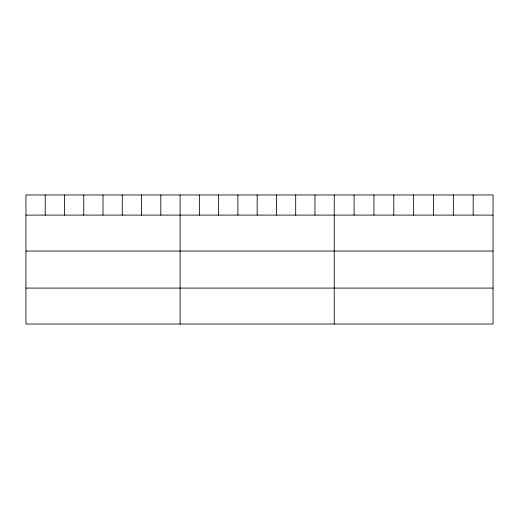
<?xml version="1.0" encoding="UTF-8"?>
<svg xmlns="http://www.w3.org/2000/svg" width="519" height="519" viewBox="0 0 519 519"><rect width="100%" height="100%" fill="white"/><g stroke="black" fill="none" stroke-linecap="round" stroke-linejoin="round"><path stroke-width="0.78" d="M493.05 215.106L493.05 324.031L25.95 324.031L25.95 194.969L493.05 194.969L493.05 215.106L25.95 215.106M25.95 251.047L493.05 251.047M25.95 288.084L493.05 288.084M473.198 194.969L473.198 215.106M453.346 194.969L453.346 215.106M433.495 194.969L433.495 215.106M413.643 194.969L413.643 215.106M393.791 194.969L393.791 215.106M373.94 194.969L373.94 215.106M354.088 194.969L354.088 215.106M334.236 194.969L334.236 324.031M314.968 194.969L314.968 215.106M295.7 194.969L295.7 215.106M276.432 194.969L276.432 215.106M257.165 194.969L257.165 215.106M237.897 194.969L237.897 215.106M218.629 194.969L218.629 215.106M199.361 194.969L199.361 215.106M180.093 194.969L180.093 324.031M160.825 194.969L160.825 215.106M141.557 194.969L141.557 215.106M122.289 194.969L122.289 215.106M103.022 194.969L103.022 215.106M83.754 194.969L83.754 215.106M64.486 194.969L64.486 215.106M45.218 194.969L45.218 215.106"/></g></svg>
